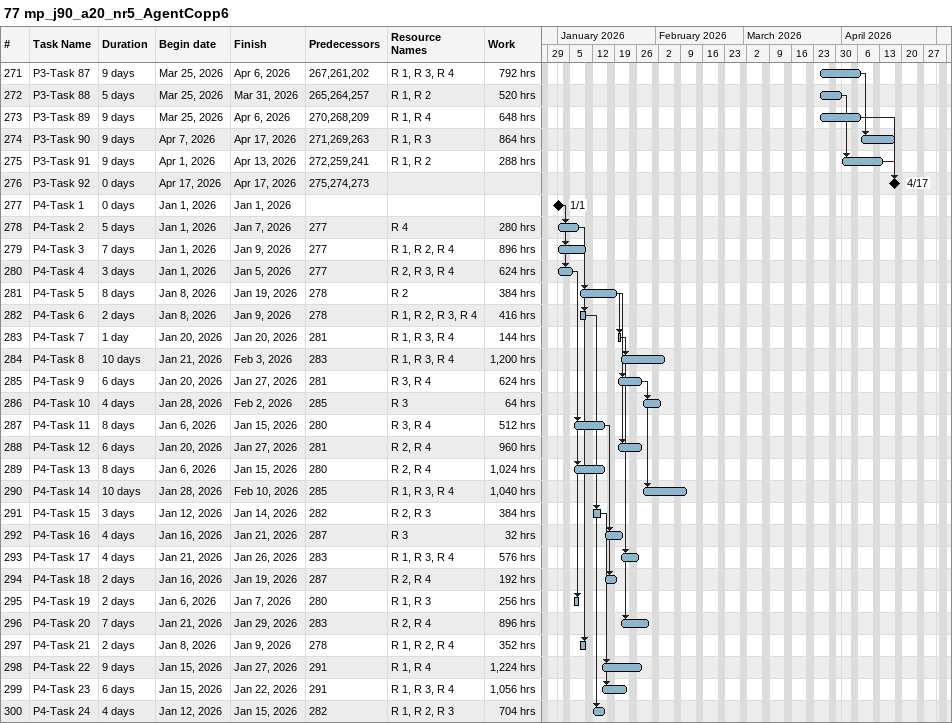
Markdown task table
77 mp_j90_a20_nr5_AgentCopp6

| ID | Task | Duration | Start | Finish | Predecessors | Resources | Work (h) |
|---|---|---|---|---|---|---|---|
| 271 | P3-Task 87 | 9d | 2026-03-25 | 2026-04-06 | 267, 261, 202 | R 1, R 3, R 4 | 792 |
| 272 | P3-Task 88 | 5d | 2026-03-25 | 2026-03-31 | 265, 264, 257 | R 1, R 2 | 520 |
| 273 | P3-Task 89 | 9d | 2026-03-25 | 2026-04-06 | 270, 268, 209 | R 1, R 4 | 648 |
| 274 | P3-Task 90 | 9d | 2026-04-07 | 2026-04-17 | 271, 269, 263 | R 1, R 3 | 864 |
| 275 | P3-Task 91 | 9d | 2026-04-01 | 2026-04-13 | 272, 259, 241 | R 1, R 2 | 288 |
| 276 | P3-Task 92 | 0d | 2026-04-17 | 2026-04-17 | 275, 274, 273 |  |  |
| 277 | P4-Task 1 | 0d | 2026-01-01 | 2026-01-01 |  |  |  |
| 278 | P4-Task 2 | 5d | 2026-01-01 | 2026-01-07 | 277 | R 4 | 280 |
| 279 | P4-Task 3 | 7d | 2026-01-01 | 2026-01-09 | 277 | R 1, R 2, R 4 | 896 |
| 280 | P4-Task 4 | 3d | 2026-01-01 | 2026-01-05 | 277 | R 2, R 3, R 4 | 624 |
| 281 | P4-Task 5 | 8d | 2026-01-08 | 2026-01-19 | 278 | R 2 | 384 |
| 282 | P4-Task 6 | 2d | 2026-01-08 | 2026-01-09 | 278 | R 1, R 2, R 3, R 4 | 416 |
| 283 | P4-Task 7 | 1d | 2026-01-20 | 2026-01-20 | 281 | R 1, R 3, R 4 | 144 |
| 284 | P4-Task 8 | 10d | 2026-01-21 | 2026-02-03 | 283 | R 1, R 3, R 4 | 1200 |
| 285 | P4-Task 9 | 6d | 2026-01-20 | 2026-01-27 | 281 | R 3, R 4 | 624 |
| 286 | P4-Task 10 | 4d | 2026-01-28 | 2026-02-02 | 285 | R 3 | 64 |
| 287 | P4-Task 11 | 8d | 2026-01-06 | 2026-01-15 | 280 | R 3, R 4 | 512 |
| 288 | P4-Task 12 | 6d | 2026-01-20 | 2026-01-27 | 281 | R 2, R 4 | 960 |
| 289 | P4-Task 13 | 8d | 2026-01-06 | 2026-01-15 | 280 | R 2, R 4 | 1024 |
| 290 | P4-Task 14 | 10d | 2026-01-28 | 2026-02-10 | 285 | R 1, R 3, R 4 | 1040 |
| 291 | P4-Task 15 | 3d | 2026-01-12 | 2026-01-14 | 282 | R 2, R 3 | 384 |
| 292 | P4-Task 16 | 4d | 2026-01-16 | 2026-01-21 | 287 | R 3 | 32 |
| 293 | P4-Task 17 | 4d | 2026-01-21 | 2026-01-26 | 283 | R 1, R 3, R 4 | 576 |
| 294 | P4-Task 18 | 2d | 2026-01-16 | 2026-01-19 | 287 | R 2, R 4 | 192 |
| 295 | P4-Task 19 | 2d | 2026-01-06 | 2026-01-07 | 280 | R 1, R 3 | 256 |
| 296 | P4-Task 20 | 7d | 2026-01-21 | 2026-01-29 | 283 | R 2, R 4 | 896 |
| 297 | P4-Task 21 | 2d | 2026-01-08 | 2026-01-09 | 278 | R 1, R 2, R 4 | 352 |
| 298 | P4-Task 22 | 9d | 2026-01-15 | 2026-01-27 | 291 | R 1, R 4 | 1224 |
| 299 | P4-Task 23 | 6d | 2026-01-15 | 2026-01-22 | 291 | R 1, R 3, R 4 | 1056 |
| 300 | P4-Task 24 | 4d | 2026-01-12 | 2026-01-15 | 282 | R 1, R 2, R 3 | 704 |
